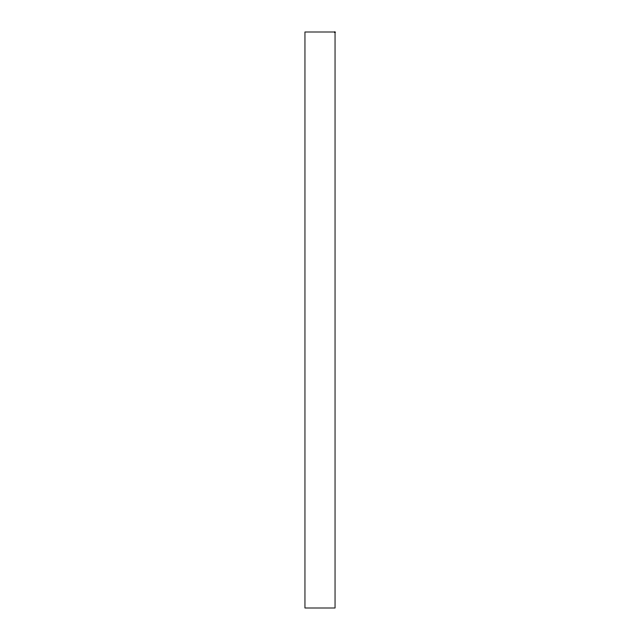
<?xml version="1.0" encoding="UTF-8"?>
<svg xmlns="http://www.w3.org/2000/svg" width="640" height="640" viewBox="0 0 640 640"><rect width="100%" height="100%" fill="white"/><g stroke="black" fill="none" stroke-linecap="round" stroke-linejoin="round"><path stroke-width="0.96" d="M335.048 32L304.952 32L304.952 608L335.048 608L335.048 32"/></g></svg>
